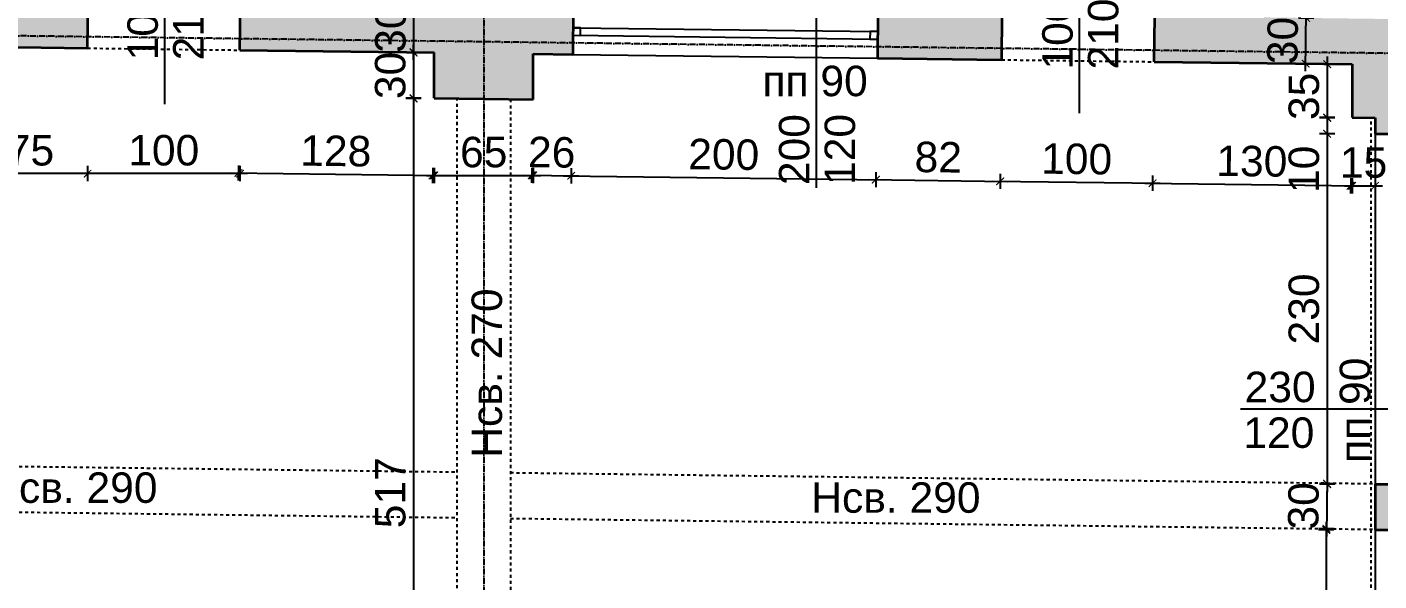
# Model space of a CAD drawing. Header units: inches. Extents: x -72385 to 39588, y -6525 to 66685.
# Drawn here: x -45055 to -44167, y 30060 to 30423 of the extents above; entities that cross this region are included whole.
import ezdxf

# ---------------------------------------------------------------- set-up
doc = ezdxf.new("R2010")
doc.units = ezdxf.units.IN
doc.header["$MEASUREMENT"] = 0
doc.linetypes.add('DashDot', pattern=[0.6, 0.4, -0.1, 0, -0.1])
doc.linetypes.add('Hidden', pattern=[0.4, 0.2, -0.2])
for name, color, linetype, lineweight in [('Изгледни линии', 253, 'Continuous', 25), ('Надписи Hсв', 252, 'Continuous', 25), ('Надписи врати', 252, 'Continuous', 25), ('Надписи коти вътрешни', 252, 'Continuous', 25), ('Надписи прозорци', 252, 'Continuous', 25), ('Оси', 252, 'DashDot', 25), ('Прозорци', 251, 'Continuous', 25), ('Пунктир', 253, 'Hidden', 25), ('Разрезни линии', 7, 'Continuous', 35), ('Щрих стени', 254, 'Continuous', 25)]:
    doc.layers.add(name, color=color, linetype=linetype, lineweight=lineweight)
doc.styles.add('Arial Regular', font='arial.ttf')
doc.styles.get("Standard").update_dxf_attribs({"font": 'arial.ttf'})
doc.dimstyles.new('Annotative', dxfattribs={"dimscale": 0, "dimtxt": 20, "dimasz": 5, "dimexe": 5, "dimexo": 5, "dimgap": 5, "dimtad": 1, "dimdec": 0, "dimzin": 0, "dimdsep": 46, "dimtxsty": 'Standard', "dimblk": 'ARCHTICK', "dimcen": 5, "dimdle": 5, "dimadec": 0, "dimazin": 0, "dimtfac": 1, "dimtdec": 0, "dimtofl": 0, "dimtmove": 0, "dimatfit": 3, "dimldrblk": 'ARCHTICK', "dimfxl": 5, "dimfxlon": 1, "dimtolj": 1, "dimtzin": 0, "dimarcsym": 1})

# ---------------------------------------------------------------- blocks, each defined once
blk = doc.blocks.new('_ArchTick')
at = {"color": 0, "linetype": 'ByBlock', "const_width": 0.15}
blk.add_lwpolyline([(-0.5, -0.5), (0.5, 0.5)], dxfattribs=at)
blk = doc.blocks.new('*D7195')
at = {"layer": 'Defpoints', "color": 0, "ltscale": 50, "transparency": 16777216}
for p in [(-44772.34, 30376.38), (-44800.9, 29859.03), (-44772.34, 29859.03)]:
    blk.add_point(p, dxfattribs=at)
at = {"layer": 'Надписи коти вътрешни', "color": 0, "lineweight": -2, "ltscale": 50, "transparency": 16777216}
for p, q in [((-44795.9, 30376.38), (-44805.9, 30376.38)), ((-44800.9, 30381.38), (-44800.9, 29854.03)), ((-44795.9, 29859.03), (-44805.9, 29859.03))]:
    blk.add_line(p, q, dxfattribs=at)
at = {"layer": 'Надписи коти вътрешни', "color": 0, "lineweight": -2, "ltscale": 50, "transparency": 16777216, "xscale": 5, "yscale": 5, "zscale": 5}
for p, rotation in [((-44800.9, 30376.38), 90), ((-44800.9, 29859.03), 270)]:
    blk.add_blockref('_ArchTick', p, dxfattribs=dict(at, rotation=rotation))
at = {"layer": 'Надписи коти вътрешни', "color": 0, "ltscale": 50, "transparency": 16777216, "insert": (-44816.11, 30117.71), "char_height": 20, "attachment_point": 5, "rotation": 90}
blk.add_mtext('\\A1;517', dxfattribs=at)
blk = doc.blocks.new('*D7194')
at = {"layer": 'Defpoints', "color": 0, "ltscale": 50, "transparency": 16777216}
for p in [(-44787.34, 30406.58), (-44800.9, 30376.57), (-44787.34, 30376.57)]:
    blk.add_point(p, dxfattribs=at)
at = {"layer": 'Надписи коти вътрешни', "color": 0, "lineweight": -2, "ltscale": 50, "transparency": 16777216}
for p, q in [((-44800.9, 30411.58), (-44800.9, 30371.57)), ((-44795.9, 30406.58), (-44805.9, 30406.58)), ((-44795.9, 30376.57), (-44805.9, 30376.57))]:
    blk.add_line(p, q, dxfattribs=at)
at = {"layer": 'Надписи коти вътрешни', "color": 0, "lineweight": -2, "ltscale": 50, "transparency": 16777216, "xscale": 5, "yscale": 5, "zscale": 5}
for p, rotation in [((-44800.9, 30406.58), 90), ((-44800.9, 30376.57), 270)]:
    blk.add_blockref('_ArchTick', p, dxfattribs=dict(at, rotation=rotation))
at = {"layer": 'Надписи коти вътрешни', "color": 0, "ltscale": 50, "transparency": 16777216, "insert": (-44816.12, 30391.58), "char_height": 20, "attachment_point": 5, "rotation": 90}
blk.add_mtext('\\A1;30', dxfattribs=at)
blk = doc.blocks.new('*D300')
at = {"layer": 'Defpoints', "color": 0, "ltscale": 50, "transparency": 16777216}
for p in [(-44787.34, 30376.57), (-44722.34, 30375.75), (-44722.34, 30325.95)]:
    blk.add_point(p, dxfattribs=at)
at = {"layer": 'Надписи коти вътрешни', "color": 0, "lineweight": -2, "ltscale": 50, "transparency": 16777216}
for p, q in [((-44787.34, 30330.95), (-44787.34, 30320.95)), ((-44722.34, 30330.95), (-44722.34, 30320.95)), ((-44792.34, 30325.95), (-44717.34, 30325.95))]:
    blk.add_line(p, q, dxfattribs=at)
at = {"layer": 'Надписи коти вътрешни', "color": 0, "lineweight": -2, "ltscale": 50, "transparency": 16777216, "xscale": 5, "yscale": 5, "zscale": 5, "rotation": 180}
blk.add_blockref('_ArchTick', (-44787.34, 30325.95), dxfattribs=at)
at = {"layer": 'Надписи коти вътрешни', "color": 0, "lineweight": -2, "ltscale": 50, "transparency": 16777216, "xscale": 5, "yscale": 5, "zscale": 5}
blk.add_blockref('_ArchTick', (-44722.34, 30325.95), dxfattribs=at)
at = {"layer": 'Надписи коти вътрешни', "color": 0, "ltscale": 50, "transparency": 16777216, "insert": (-44754.84, 30341.16), "char_height": 20, "attachment_point": 5}
blk.add_mtext('\\A1;65', dxfattribs=at)
blk = doc.blocks.new('*D301')
at = {"layer": 'Defpoints', "color": 0, "ltscale": 50, "transparency": 16777216}
for p in [(-44914.84, 30408.2), (-44787.34, 30406.58), (-44788.36, 30325.93)]:
    blk.add_point(p, dxfattribs=at)
at = {"layer": 'Надписи коти вътрешни', "color": 0, "lineweight": -2, "ltscale": 50, "transparency": 16777216}
for p, q in [((-44915.8, 30332.55), (-44915.93, 30322.55)), ((-44788.3, 30330.93), (-44788.43, 30320.93)), ((-44920.86, 30327.61), (-44783.36, 30325.86))]:
    blk.add_line(p, q, dxfattribs=at)
at = {"layer": 'Надписи коти вътрешни', "color": 0, "lineweight": -2, "ltscale": 50, "transparency": 16777216, "xscale": 5, "yscale": 5, "zscale": 5}
for p, rotation in [((-44915.86, 30327.55), 179.2706286525537), ((-44788.36, 30325.93), 359.2706286525537)]:
    blk.add_blockref('_ArchTick', p, dxfattribs=dict(at, rotation=rotation))
at = {"layer": 'Надписи коти вътрешни', "color": 0, "ltscale": 50, "transparency": 16777216, "insert": (-44851.92, 30341.95), "char_height": 20, "attachment_point": 5, "rotation": 359.27063}
blk.add_mtext('\\A1;128', dxfattribs=at)
blk = doc.blocks.new('*D3984')
at = {"layer": 'Defpoints', "color": 0, "ltscale": 50, "transparency": 16777216}
for p in [(-45014.84, 30409.47), (-44914.84, 30408.2), (-45014.84, 30327.16)]:
    blk.add_point(p, dxfattribs=at)
at = {"layer": 'Надписи коти вътрешни', "color": 0, "lineweight": -2, "ltscale": 50, "transparency": 16777216}
for p, q in [((-45014.84, 30332.16), (-45014.84, 30322.16)), ((-44914.84, 30332.16), (-44914.84, 30322.16)), ((-44909.84, 30327.16), (-45019.84, 30327.16))]:
    blk.add_line(p, q, dxfattribs=at)
at = {"layer": 'Надписи коти вътрешни', "color": 0, "lineweight": -2, "ltscale": 50, "transparency": 16777216, "xscale": 5, "yscale": 5, "zscale": 5, "rotation": 180}
blk.add_blockref('_ArchTick', (-45014.84, 30327.16), dxfattribs=at)
at = {"layer": 'Надписи коти вътрешни', "color": 0, "lineweight": -2, "ltscale": 50, "transparency": 16777216, "xscale": 5, "yscale": 5, "zscale": 5}
blk.add_blockref('_ArchTick', (-44914.84, 30327.16), dxfattribs=at)
at = {"layer": 'Надписи коти вътрешни', "color": 0, "ltscale": 50, "transparency": 16777216, "insert": (-44964.84, 30342.37), "char_height": 20, "attachment_point": 5}
blk.add_mtext('\\A1;100', dxfattribs=at)
blk = doc.blocks.new('*D302')
at = {"layer": 'Defpoints', "color": 0, "ltscale": 50, "transparency": 16777216}
for p in [(-45089.84, 30410.43), (-45014.84, 30409.47), (-45089.84, 30327.16)]:
    blk.add_point(p, dxfattribs=at)
at = {"layer": 'Надписи коти вътрешни', "color": 0, "lineweight": -2, "ltscale": 50, "transparency": 16777216}
for p, q in [((-45089.84, 30332.16), (-45089.84, 30322.16)), ((-45014.84, 30332.16), (-45014.84, 30322.16)), ((-45009.84, 30327.16), (-45094.84, 30327.16))]:
    blk.add_line(p, q, dxfattribs=at)
at = {"layer": 'Надписи коти вътрешни', "color": 0, "lineweight": -2, "ltscale": 50, "transparency": 16777216, "xscale": 5, "yscale": 5, "zscale": 5, "rotation": 180}
blk.add_blockref('_ArchTick', (-45089.84, 30327.16), dxfattribs=at)
at = {"layer": 'Надписи коти вътрешни', "color": 0, "lineweight": -2, "ltscale": 50, "transparency": 16777216, "xscale": 5, "yscale": 5, "zscale": 5}
blk.add_blockref('_ArchTick', (-45014.84, 30327.16), dxfattribs=at)
at = {"layer": 'Надписи коти вътрешни', "color": 0, "ltscale": 50, "transparency": 16777216, "insert": (-45052.34, 30342.33), "char_height": 20, "attachment_point": 5}
blk.add_mtext('\\A1;75', dxfattribs=at)
blk = doc.blocks.new('*D304')
at = {"layer": 'Defpoints', "color": 0, "ltscale": 50, "transparency": 16777216}
for p in [(-44722.34, 30405.75), (-44696.46, 30405.42), (-44697.48, 30325.7)]:
    blk.add_point(p, dxfattribs=at)
at = {"layer": 'Надписи коти вътрешни', "color": 0, "lineweight": -2, "ltscale": 50, "transparency": 16777216}
for p, q in [((-44723.29, 30331.03), (-44723.42, 30321.03)), ((-44697.41, 30330.7), (-44697.54, 30320.7)), ((-44728.35, 30326.09), (-44692.48, 30325.64))]:
    blk.add_line(p, q, dxfattribs=at)
at = {"layer": 'Надписи коти вътрешни', "color": 0, "lineweight": -2, "ltscale": 50, "transparency": 16777216, "xscale": 5, "yscale": 5, "zscale": 5}
for p, rotation in [((-44723.35, 30326.03), 179.2706286525642), ((-44697.48, 30325.7), 359.2706286525641)]:
    blk.add_blockref('_ArchTick', p, dxfattribs=dict(at, rotation=rotation))
at = {"layer": 'Надписи коти вътрешни', "color": 0, "ltscale": 50, "transparency": 16777216, "insert": (-44710.22, 30341.07), "char_height": 20, "attachment_point": 5, "rotation": 359.27063}
blk.add_mtext('\\A1;26', dxfattribs=at)
blk = doc.blocks.new('*D4341')
at = {"layer": 'Defpoints', "color": 0, "ltscale": 50, "transparency": 16777216}
for p in [(-44696.46, 30405.42), (-44496.48, 30402.87), (-44497.49, 30323.15)]:
    blk.add_point(p, dxfattribs=at)
at = {"layer": 'Надписи коти вътрешни', "color": 0, "lineweight": -2, "ltscale": 50, "transparency": 16777216}
for p, q in [((-44697.41, 30330.7), (-44697.54, 30320.7)), ((-44702.48, 30325.76), (-44492.49, 30323.09)), ((-44497.43, 30328.15), (-44497.56, 30318.15))]:
    blk.add_line(p, q, dxfattribs=at)
at = {"layer": 'Надписи коти вътрешни', "color": 0, "lineweight": -2, "ltscale": 50, "transparency": 16777216, "xscale": 5, "yscale": 5, "zscale": 5}
for p, rotation in [((-44697.48, 30325.7), 179.2706286525538), ((-44497.49, 30323.15), 359.2706286525537)]:
    blk.add_blockref('_ArchTick', p, dxfattribs=dict(at, rotation=rotation))
at = {"layer": 'Надписи коти вътрешни', "color": 0, "ltscale": 50, "transparency": 16777216, "insert": (-44597.29, 30339.64), "char_height": 20, "attachment_point": 5, "rotation": 359.27063}
blk.add_mtext('\\A1;200', dxfattribs=at)
blk = doc.blocks.new('*D305')
at = {"layer": 'Defpoints', "color": 0, "ltscale": 50, "transparency": 16777216}
for p in [(-44496.48, 30402.87), (-44414.84, 30401.84), (-44415.85, 30322.11)]:
    blk.add_point(p, dxfattribs=at)
at = {"layer": 'Надписи коти вътрешни', "color": 0, "lineweight": -2, "ltscale": 50, "transparency": 16777216}
for p, q in [((-44502.49, 30323.22), (-44410.85, 30322.05)), ((-44497.43, 30328.15), (-44497.56, 30318.15)), ((-44415.79, 30327.11), (-44415.92, 30317.11))]:
    blk.add_line(p, q, dxfattribs=at)
at = {"layer": 'Надписи коти вътрешни', "color": 0, "lineweight": -2, "ltscale": 50, "transparency": 16777216, "xscale": 5, "yscale": 5, "zscale": 5}
for p, rotation in [((-44497.49, 30323.15), 179.2706286525563), ((-44415.85, 30322.11), 359.2706286525564)]:
    blk.add_blockref('_ArchTick', p, dxfattribs=dict(at, rotation=rotation))
at = {"layer": 'Надписи коти вътрешни', "color": 0, "ltscale": 50, "transparency": 16777216, "insert": (-44456.48, 30337.84), "char_height": 20, "attachment_point": 5, "rotation": 359.27063}
blk.add_mtext('\\A1;82', dxfattribs=at)
blk = doc.blocks.new('*D3982')
at = {"layer": 'Defpoints', "color": 0, "ltscale": 50, "transparency": 16777216}
for p in [(-44414.84, 30401.84), (-44314.84, 30400.56), (-44315.85, 30320.84)]:
    blk.add_point(p, dxfattribs=at)
at = {"layer": 'Надписи коти вътрешни', "color": 0, "lineweight": -2, "ltscale": 50, "transparency": 16777216}
for p, q in [((-44420.85, 30322.18), (-44310.85, 30320.78)), ((-44415.79, 30327.11), (-44415.92, 30317.11)), ((-44315.79, 30325.84), (-44315.92, 30315.84))]:
    blk.add_line(p, q, dxfattribs=at)
at = {"layer": 'Надписи коти вътрешни', "color": 0, "lineweight": -2, "ltscale": 50, "transparency": 16777216, "xscale": 5, "yscale": 5, "zscale": 5}
for p, rotation in [((-44415.85, 30322.11), 179.2706286525546), ((-44315.85, 30320.84), 359.2706286525546)]:
    blk.add_blockref('_ArchTick', p, dxfattribs=dict(at, rotation=rotation))
at = {"layer": 'Надписи коти вътрешни', "color": 0, "ltscale": 50, "transparency": 16777216, "insert": (-44365.66, 30336.69), "char_height": 20, "attachment_point": 5, "rotation": 359.27063}
blk.add_mtext('\\A1;100', dxfattribs=at)
blk = doc.blocks.new('*D3983')
at = {"layer": 'Defpoints', "color": 0, "ltscale": 50, "transparency": 16777216}
for p in [(-44314.84, 30400.56), (-44184.84, 30398.91), (-44185.85, 30319.19)]:
    blk.add_point(p, dxfattribs=at)
at = {"layer": 'Надписи коти вътрешни', "color": 0, "lineweight": -2, "ltscale": 50, "transparency": 16777216}
for p, q in [((-44320.85, 30320.9), (-44180.85, 30319.12)), ((-44315.79, 30325.84), (-44315.92, 30315.84)), ((-44185.79, 30324.19), (-44185.92, 30314.19))]:
    blk.add_line(p, q, dxfattribs=at)
at = {"layer": 'Надписи коти вътрешни', "color": 0, "lineweight": -2, "ltscale": 50, "transparency": 16777216, "xscale": 5, "yscale": 5, "zscale": 5}
for p, rotation in [((-44315.85, 30320.84), 179.2706286525527), ((-44185.85, 30319.19), 359.2706286525527)]:
    blk.add_blockref('_ArchTick', p, dxfattribs=dict(at, rotation=rotation))
at = {"layer": 'Надписи коти вътрешни', "color": 0, "ltscale": 50, "transparency": 16777216, "insert": (-44250.66, 30335.23), "char_height": 20, "attachment_point": 5, "rotation": 359.27063}
blk.add_mtext('\\A1;130', dxfattribs=at)
blk = doc.blocks.new('*D4342')
at = {"layer": 'Defpoints', "color": 0, "ltscale": 50, "transparency": 16777216}
for p in [(-44184.84, 30363.9), (-44169.84, 30363.9), (-44169.84, 30319.12)]:
    blk.add_point(p, dxfattribs=at)
at = {"layer": 'Надписи коти вътрешни', "color": 0, "lineweight": -2, "ltscale": 50, "transparency": 16777216}
for p, q in [((-44184.84, 30324.12), (-44184.84, 30314.12)), ((-44169.84, 30324.12), (-44169.84, 30314.12)), ((-44189.84, 30319.12), (-44164.84, 30319.12))]:
    blk.add_line(p, q, dxfattribs=at)
at = {"layer": 'Надписи коти вътрешни', "color": 0, "lineweight": -2, "ltscale": 50, "transparency": 16777216, "xscale": 5, "yscale": 5, "zscale": 5, "rotation": 180}
blk.add_blockref('_ArchTick', (-44184.84, 30319.12), dxfattribs=at)
at = {"layer": 'Надписи коти вътрешни', "color": 0, "lineweight": -2, "ltscale": 50, "transparency": 16777216, "xscale": 5, "yscale": 5, "zscale": 5}
blk.add_blockref('_ArchTick', (-44169.84, 30319.12), dxfattribs=at)
at = {"layer": 'Надписи коти вътрешни', "color": 0, "ltscale": 50, "transparency": 16777216, "insert": (-44177.34, 30334.33), "char_height": 20, "attachment_point": 5}
blk.add_mtext('\\A1;15', dxfattribs=at)
blk = doc.blocks.new('*D306')
at = {"layer": 'Defpoints', "color": 0, "ltscale": 50, "transparency": 16777216}
for p in [(-44184.84, 30398.91), (-44201.22, 30363.9), (-44184.84, 30363.9)]:
    blk.add_point(p, dxfattribs=at)
at = {"layer": 'Надписи коти вътрешни', "color": 0, "lineweight": -2, "ltscale": 50, "transparency": 16777216}
for p, q in [((-44201.22, 30403.91), (-44201.22, 30358.9)), ((-44196.22, 30398.91), (-44206.22, 30398.91)), ((-44196.22, 30363.9), (-44206.22, 30363.9))]:
    blk.add_line(p, q, dxfattribs=at)
at = {"layer": 'Надписи коти вътрешни', "color": 0, "lineweight": -2, "ltscale": 50, "transparency": 16777216, "xscale": 5, "yscale": 5, "zscale": 5}
for p, rotation in [((-44201.22, 30398.91), 90), ((-44201.22, 30363.9), 270)]:
    blk.add_blockref('_ArchTick', p, dxfattribs=dict(at, rotation=rotation))
at = {"layer": 'Надписи коти вътрешни', "color": 0, "ltscale": 50, "transparency": 16777216, "insert": (-44216.44, 30377.84), "char_height": 20, "attachment_point": 5, "rotation": 90}
blk.add_mtext('\\A1;35', dxfattribs=at)
blk = doc.blocks.new('*D4343')
at = {"layer": 'Defpoints', "color": 0, "ltscale": 50, "transparency": 16777216}
for p in [(-44169.84, 30363.71), (-44201.22, 30353.31), (-44169.84, 30353.31)]:
    blk.add_point(p, dxfattribs=at)
at = {"layer": 'Надписи коти вътрешни', "color": 0, "lineweight": -2, "ltscale": 50, "transparency": 16777216}
for p, q in [((-44201.22, 30368.71), (-44201.22, 30353.31)), ((-44196.22, 30363.71), (-44206.22, 30363.71)), ((-44196.22, 30353.31), (-44206.22, 30353.31)), ((-44201.22, 30353.31), (-44201.22, 30311.61))]:
    blk.add_line(p, q, dxfattribs=at)
at = {"layer": 'Надписи коти вътрешни', "color": 0, "lineweight": -2, "ltscale": 50, "transparency": 16777216, "xscale": 5, "yscale": 5, "zscale": 5}
for p, rotation in [((-44201.22, 30363.71), 90), ((-44201.22, 30353.31), 270)]:
    blk.add_blockref('_ArchTick', p, dxfattribs=dict(at, rotation=rotation))
at = {"layer": 'Надписи коти вътрешни', "color": 0, "ltscale": 50, "transparency": 16777216, "insert": (-44216.43, 30329.96), "char_height": 20, "attachment_point": 5, "rotation": 90}
blk.add_mtext('\\A1;10', dxfattribs=at)
blk = doc.blocks.new('*D307')
at = {"layer": 'Defpoints', "color": 0, "ltscale": 50, "transparency": 16777216}
for p in [(-44169.84, 30353.31), (-44201.22, 30123.31), (-44169.84, 30123.31)]:
    blk.add_point(p, dxfattribs=at)
at = {"layer": 'Надписи коти вътрешни', "color": 0, "lineweight": -2, "ltscale": 50, "transparency": 16777216}
for p, q in [((-44201.22, 30358.31), (-44201.22, 30118.31)), ((-44196.22, 30353.31), (-44206.22, 30353.31)), ((-44196.22, 30123.31), (-44206.22, 30123.31))]:
    blk.add_line(p, q, dxfattribs=at)
at = {"layer": 'Надписи коти вътрешни', "color": 0, "lineweight": -2, "ltscale": 50, "transparency": 16777216, "xscale": 5, "yscale": 5, "zscale": 5}
for p, rotation in [((-44201.22, 30353.31), 90), ((-44201.22, 30123.31), 270)]:
    blk.add_blockref('_ArchTick', p, dxfattribs=dict(at, rotation=rotation))
at = {"layer": 'Надписи коти вътрешни', "color": 0, "ltscale": 50, "transparency": 16777216, "insert": (-44216.44, 30238.31), "char_height": 20, "attachment_point": 5, "rotation": 90}
blk.add_mtext('\\A1;230', dxfattribs=at)
blk = doc.blocks.new('*D308')
at = {"layer": 'Defpoints', "color": 0, "ltscale": 50, "transparency": 16777216}
for p in [(-44169.84, 30123.31), (-44201.7, 30094.1), (-44170.21, 30093.69)]:
    blk.add_point(p, dxfattribs=at)
at = {"layer": 'Надписи коти вътрешни', "color": 0, "lineweight": -2, "ltscale": 50, "transparency": 16777216}
for p, q in [((-44201.26, 30128.71), (-44201.76, 30089.1)), ((-44196.32, 30123.65), (-44206.32, 30123.78)), ((-44196.7, 30094.03), (-44206.7, 30094.16))]:
    blk.add_line(p, q, dxfattribs=at)
at = {"layer": 'Надписи коти вътрешни', "color": 0, "lineweight": -2, "ltscale": 50, "transparency": 16777216, "xscale": 5, "yscale": 5, "zscale": 5}
for p, rotation in [((-44201.32, 30123.71), 89.27062865255843), ((-44201.7, 30094.1), 269.2706286525584)]:
    blk.add_blockref('_ArchTick', p, dxfattribs=dict(at, rotation=rotation))
at = {"layer": 'Надписи коти вътрешни', "color": 0, "ltscale": 50, "transparency": 16777216, "insert": (-44216.73, 30109.1), "char_height": 20, "attachment_point": 5, "rotation": 89.27063}
blk.add_mtext('\\A1;30', dxfattribs=at)
blk = doc.blocks.new('*D309')
at = {"layer": 'Defpoints', "color": 0, "ltscale": 50, "transparency": 16777216}
for p in [(-44169.84, 30093.31), (-44201.89, 29863.31), (-44169.84, 29863.31)]:
    blk.add_point(p, dxfattribs=at)
at = {"layer": 'Надписи коти вътрешни', "color": 0, "lineweight": -2, "ltscale": 50, "transparency": 16777216}
for p, q in [((-44196.89, 30093.31), (-44206.89, 30093.31)), ((-44201.89, 30098.31), (-44201.89, 29858.31)), ((-44196.89, 29863.31), (-44206.89, 29863.31))]:
    blk.add_line(p, q, dxfattribs=at)
at = {"layer": 'Надписи коти вътрешни', "color": 0, "lineweight": -2, "ltscale": 50, "transparency": 16777216, "xscale": 5, "yscale": 5, "zscale": 5}
for p, rotation in [((-44201.89, 30093.31), 90), ((-44201.89, 29863.31), 270)]:
    blk.add_blockref('_ArchTick', p, dxfattribs=dict(at, rotation=rotation))
at = {"layer": 'Надписи коти вътрешни', "color": 0, "ltscale": 50, "transparency": 16777216, "insert": (-44217.11, 29978.31), "char_height": 20, "attachment_point": 5, "rotation": 90}
blk.add_mtext('\\A1;230', dxfattribs=at)
blk = doc.blocks.new('*D7193')
at = {"layer": 'Defpoints', "color": 0, "ltscale": 10, "transparency": 16777216}
for p in [(-44839.16, 30437.24), (-44800.49, 30436.75), (-44839.54, 30407.24)]:
    blk.add_point(p, dxfattribs=at)
at = {"layer": 'Надписи коти вътрешни', "color": 0, "lineweight": -2, "ltscale": 10, "transparency": 16777216}
for p, q in [((-44805.49, 30436.81), (-44795.49, 30436.68)), ((-44800.93, 30401.75), (-44800.42, 30441.75)), ((-44805.87, 30406.81), (-44795.87, 30406.69))]:
    blk.add_line(p, q, dxfattribs=at)
at = {"layer": 'Надписи коти вътрешни', "color": 0, "lineweight": -2, "ltscale": 10, "transparency": 16777216, "xscale": 5, "yscale": 5, "zscale": 5}
for p, rotation in [((-44800.49, 30436.75), 89.27062865255577), ((-44800.87, 30406.75), 269.2706286525557)]:
    blk.add_blockref('_ArchTick', p, dxfattribs=dict(at, rotation=rotation))
at = {"layer": 'Надписи коти вътрешни', "color": 0, "ltscale": 10, "transparency": 16777216, "insert": (-44815.89, 30421.94), "char_height": 20, "attachment_point": 5, "rotation": 89.27063}
blk.add_mtext('\\A1;30', dxfattribs=at)
blk = doc.blocks.new('*D7257')
at = {"layer": 'Defpoints', "color": 0, "ltscale": 10, "transparency": 16777216}
for p in [(-44234.38, 30429.54), (-44214.99, 30429.29), (-44234.76, 30399.54)]:
    blk.add_point(p, dxfattribs=at)
at = {"layer": 'Надписи коти вътрешни', "color": 0, "lineweight": -2, "ltscale": 10, "transparency": 16777216}
for p, q in [((-44219.99, 30429.36), (-44209.99, 30429.23)), ((-44215.44, 30394.3), (-44214.93, 30434.29)), ((-44220.37, 30399.36), (-44210.37, 30399.23))]:
    blk.add_line(p, q, dxfattribs=at)
at = {"layer": 'Надписи коти вътрешни', "color": 0, "lineweight": -2, "ltscale": 10, "transparency": 16777216, "xscale": 5, "yscale": 5, "zscale": 5}
for p, rotation in [((-44214.99, 30429.29), 89.27062865255427), ((-44215.37, 30399.3), 269.2706286525543)]:
    blk.add_blockref('_ArchTick', p, dxfattribs=dict(at, rotation=rotation))
at = {"layer": 'Надписи коти вътрешни', "color": 0, "ltscale": 10, "transparency": 16777216, "insert": (-44230.4, 30414.49), "char_height": 20, "attachment_point": 5, "rotation": 89.27063}
blk.add_mtext('\\A1;30', dxfattribs=at)

msp = doc.modelspace()

# ---------------------------------------------------------------- hatches: boundary and pattern name
at = {"layer": 'Щрих стени', "ltscale": 10}
h = msp.add_hatch(color=256, dxfattribs=at)
h.dxf.hatch_style = 1
h.paths.add_polyline_path([(-45774.39, 31044.19), (-45834.39, 31044.96), (-45834.84, 31009.96), (-45774.84, 31009.2)])
h.paths.add_polyline_path([(-45624.39, 31042.28), (-45684.39, 31043.05), (-45684.84, 31008.05), (-45672.34, 31007.89), (-45672.34, 30987.89), (-45637.34, 30987.44), (-45637.34, 31007.45), (-45624.84, 31007.29)])
h.paths.add_polyline_path([(-45474.39, 31040.37), (-45534.39, 31041.14), (-45534.84, 31006.14), (-45474.84, 31005.38)])
h.paths.add_polyline_path([(-45304.39, 31038.21), (-45384.39, 31039.23), (-45384.84, 31004.23), (-45372.34, 31004.07), (-45372.34, 30974.07), (-45369.84, 30974.04), (-45369.84, 30964), (-45339.84, 30964), (-45339.84, 30973.66), (-45337.34, 30973.62), (-45337.34, 31003.63), (-45304.84, 31003.21)])
h.paths.add_polyline_path([(-45189.46, 30441.7), (-45314.84, 30443.3), (-45314.84, 30468.3), (-45339.84, 30468.62), (-45339.84, 30514), (-45369.84, 30514), (-45369.84, 30444), (-45434.84, 30444.82), (-45434.84, 30414.82), (-45369.84, 30413.99), (-45369.84, 30264.52), (-45339.84, 30264.52), (-45339.84, 30413.61), (-45189.84, 30411.7)])
h.paths.add_polyline_path([(-45014.46, 30439.47), (-45039.84, 30439.79), (-45039.84, 30999.84), (-45004.84, 30999.39), (-45004.39, 31034.39), (-45104.39, 31035.66), (-45104.84, 31000.67), (-45069.84, 31000.22), (-45069.84, 30440.18), (-45089.46, 30440.43), (-45089.84, 30410.43), (-45014.84, 30409.47)])
h.paths.add_polyline_path([(-44696.08, 30435.42), (-44722.34, 30435.75), (-44722.34, 30465.75), (-44787.34, 30466.58), (-44787.34, 30436.58), (-44914.46, 30438.2), (-44914.84, 30408.2), (-44787.34, 30406.58), (-44787.34, 30376.57), (-44722.34, 30375.75), (-44722.34, 30405.75), (-44696.46, 30405.42)])
h.paths.add_polyline_path([(-44414.46, 30431.83), (-44439.84, 30432.16), (-44439.84, 30502.2), (-44469.84, 30502.2), (-44469.84, 30432.54), (-44496.1, 30432.87), (-44496.48, 30402.87), (-44414.84, 30401.84)])
h.paths.add_polyline_path([(-44139.84, 30428.34), (-44314.46, 30430.56), (-44314.84, 30400.56), (-44184.84, 30398.91), (-44184.84, 30363.9), (-44169.84, 30363.71), (-44169.84, 30353.31), (-44139.84, 30353.31)])
h.paths.add_polyline_path([(-44439.84, 30762.2), (-44469.84, 30762.2), (-44469.84, 30732.2), (-44439.84, 30732.2)])
h.paths.add_polyline_path([(-44404.39, 31026.75), (-44504.39, 31028.03), (-44504.84, 30993.03), (-44469.84, 30992.58), (-44469.84, 30992.2), (-44439.84, 30992.2), (-44404.84, 30991.76)])
h.paths.add_polyline_path([(-44704.39, 31030.57), (-44804.39, 31031.84), (-44804.84, 30996.85), (-44772.34, 30996.43), (-44772.34, 30965.99), (-44737.34, 30965.99), (-44737.34, 30995.99), (-44704.84, 30995.57)])
h.paths.add_polyline_path([(-44104.39, 31022.93), (-44204.39, 31024.21), (-44204.84, 30989.21), (-44172.34, 30988.8), (-44172.34, 30958.79), (-44137.34, 30958.35), (-44137.34, 30988.35), (-44104.84, 30987.94)])
h.paths.add_polyline_path([(-43804.39, 31019.11), (-43904.39, 31020.39), (-43904.84, 30985.39), (-43804.84, 30984.12)])
h.paths.add_polyline_path([(-43507.34, 30980.33), (-43474.84, 30979.92), (-43474.39, 31014.91), (-43604.39, 31016.57), (-43604.84, 30981.57), (-43572.34, 30981.16), (-43572.34, 30951.15), (-43539.84, 30950.74), (-43539.84, 30450.7), (-43572.34, 30451.11), (-43572.34, 30361.11), (-43507.34, 30360.28), (-43507.34, 30390.28), (-42957.34, 30383.28), (-42957.34, 30353.28), (-42892.34, 30352.45), (-42892.34, 30382.45), (-42357.34, 30375.64), (-42357.34, 30345.64), (-42292.34, 30344.81), (-42292.34, 30374.81), (-41757.34, 30368), (-41757.34, 30338), (-41739.84, 30337.78), (-41739.84, 30157.76), (-41709.84, 30157.76), (-41709.84, 30337.4), (-41692.34, 30337.17), (-41692.34, 30367.18), (-41649.84, 30366.63), (-41649.46, 30396.63), (-41692.34, 30397.18), (-41692.34, 30427.18), (-41707.34, 30427.37), (-41707.34, 30457.37), (-41742.34, 30457.82), (-41742.34, 30427.82), (-41782.34, 30428.33), (-41782.34, 30398.32), (-42292.34, 30404.82), (-42292.34, 30434.82), (-42357.34, 30435.65), (-42357.34, 30405.64), (-42892.34, 30412.46), (-42892.34, 30442.46), (-42982.34, 30443.6), (-42982.34, 30413.6), (-43507.34, 30420.28), (-43507.34, 30450.29), (-43509.84, 30450.32), (-43509.84, 30950.36), (-43507.34, 30950.33)])
h.paths.add_polyline_path([(-44139.84, 30123.31), (-44169.84, 30123.31), (-44169.84, 30093.31), (-44139.84, 30093.31)])
h.paths.add_polyline_path([(-44139.84, 29863.31), (-44169.84, 29863.31), (-44169.84, 29851.36), (-44184.84, 29851.55), (-44184.84, 29796.55), (-44204.84, 29796.8), (-44204.84, 29761.8), (-44169.84, 29761.36), (-44139.84, 29761.36)])
h.paths.add_polyline_path([(-44722.34, 29858.4), (-44787.34, 29859.22), (-44787.34, 29769.22), (-44722.34, 29768.39)])
h.paths.add_polyline_path([(-44139.84, 29531.36), (-44169.84, 29531.36), (-44169.84, 29501.36), (-44139.84, 29501.36)])
h.paths.add_polyline_path([(-44104.84, 29222.79), (-44137.34, 29223.21), (-44137.34, 29253.21), (-44139.84, 29253.24), (-44139.84, 29271.36), (-44169.84, 29271.36), (-44169.84, 29253.62), (-44172.34, 29253.66), (-44172.34, 29223.65), (-44204.84, 29224.07), (-44205.28, 29189.07), (-44105.28, 29187.8)])
h.paths.add_polyline_path([(-44404.84, 29226.61), (-44504.84, 29227.89), (-44505.28, 29192.89), (-44405.28, 29191.62)])
h.paths.add_polyline_path([(-44704.84, 29230.43), (-44737.34, 29230.85), (-44737.34, 29260.85), (-44772.34, 29261.29), (-44772.34, 29231.29), (-44804.84, 29231.7), (-44805.28, 29196.71), (-44705.28, 29195.43)])
h.paths.add_polyline_path([(-45004.84, 29234.25), (-45104.84, 29235.52), (-45105.28, 29200.53), (-45005.28, 29199.25)])

# ---------------------------------------------------------------- linework, layer by layer
at = {"layer": 'Изгледни линии', "ltscale": 50}
for p, q in [((-44696.46, 30405.42), (-44496.48, 30402.87)), ((-44169.84, 30353.31), (-44169.84, 30123.31)), ((-44169.84, 30093.31), (-44169.84, 29863.31))]:
    msp.add_line(p, q, dxfattribs=at)
at = {"layer": 'Надписи врати', "ltscale": 50}
for p, q in [((-44964.22, 30372.83), (-44964.22, 30472.83)), ((-44363.77, 30366.75), (-44363.77, 30466.75))]:
    msp.add_line(p, q, dxfattribs=at)
at = {"layer": 'Надписи прозорци', "ltscale": 50}
for p, q in [((-44536.57, 30433.39), (-44536.57, 30317.92)), ((-44139.84, 30172.63), (-44258.04, 30172.63))]:
    msp.add_line(p, q, dxfattribs=at)
at = {"layer": 'Оси', "ltscale": 10}
for p, q in [((-44754.84, 31513.75), (-44754.84, 28713.53)), ((-39839.84, 30351.09), (-52799.84, 30516.08))]:
    msp.add_line(p, q, dxfattribs=at)
at = {"layer": 'Прозорци', "ltscale": 50}
for p, q in [((-44696.24, 30422.92), (-44496.25, 30420.37)), ((-44696.3, 30417.92), (-44496.32, 30415.37))]:
    msp.add_line(p, q, dxfattribs=at)
for points in [[(-44696.3, 30417.92), (-44691.3, 30417.86), (-44691.24, 30422.86), (-44696.24, 30422.92)], [(-44501.32, 30415.44), (-44496.32, 30415.37), (-44496.25, 30420.37), (-44501.25, 30420.44)]]:
    msp.add_lwpolyline(points, close=True, dxfattribs=at)
at = {"layer": 'Пунктир', "ltscale": 10}
for p, q in [((-45014.84, 30409.47), (-44914.84, 30408.2)), ((-44414.84, 30401.84), (-44314.84, 30400.56)), ((-44772.34, 29859.03), (-44772.34, 30376.38)), ((-44737.34, 30375.94), (-44737.34, 29858.59)), ((-44172.34, 29851.39), (-44172.34, 30363.75)), ((-45339.84, 30138.59), (-44772.34, 30131.36)), ((-44737.34, 30130.92), (-44169.84, 30123.69)), ((-45339.84, 30108.58), (-44772.34, 30101.36)), ((-44737.34, 30100.91), (-44169.84, 30093.69))]:
    msp.add_line(p, q, dxfattribs=at)
at = {"layer": 'Разрезни линии', "ltscale": 50}
for p, q in [((-45014.84, 30409.47), (-45014.46, 30439.47)), ((-44914.84, 30408.2), (-44914.46, 30438.2)), ((-44696.08, 30435.42), (-44696.46, 30405.42)), ((-44496.1, 30432.87), (-44496.48, 30402.87)), ((-44414.84, 30401.84), (-44414.46, 30431.83)), ((-44314.84, 30400.56), (-44314.46, 30430.56)), ((-45089.84, 30410.43), (-45014.84, 30409.47)), ((-44914.84, 30408.2), (-44787.34, 30406.58)), ((-44787.34, 30376.57), (-44787.34, 30406.58)), ((-44722.34, 30375.75), (-44722.34, 30405.75)), ((-44722.34, 30405.75), (-44696.46, 30405.42)), ((-44496.48, 30402.87), (-44414.84, 30401.84)), ((-44314.84, 30400.56), (-44184.84, 30398.91)), ((-44184.84, 30398.91), (-44184.84, 30363.9)), ((-44787.34, 30376.57), (-44722.34, 30375.75)), ((-44184.84, 30363.9), (-44169.84, 30363.71)), ((-44169.84, 30363.71), (-44169.84, 30353.31)), ((-44169.84, 30353.31), (-44139.84, 30353.31)), ((-44169.84, 30123.31), (-44139.84, 30123.31)), ((-44169.84, 30123.31), (-44169.84, 30093.31)), ((-44169.84, 30093.31), (-44139.84, 30093.31))]:
    msp.add_line(p, q, dxfattribs=at)

# ---------------------------------------------------------------- texts
at = {"layer": 'Надписи Hсв', "ltscale": 100, "insert": (-44762.84, 30140.68), "char_height": 20, "width": 180.4891, "attachment_point": 1, "rotation": 90, "style": 'Arial Regular'}
msp.add_mtext('Hсв. 270', dxfattribs=at)
at = {"layer": 'Надписи Hсв', "ltscale": 100, "char_height": 20, "width": 180.4891, "attachment_point": 1, "style": 'Arial Regular'}
for insert in [(-45080.08, 30131.07), (-44539.87, 30124.58)]:
    msp.add_mtext('Hсв. 290', dxfattribs=dict(at, insert=insert))
at = {"layer": 'Надписи врати', "ltscale": 100, "char_height": 20, "width": 180.4891, "attachment_point": 1, "rotation": 90, "style": 'Arial Regular'}
for s, insert in [('100', (-44988.73, 30401.49)), ('210', (-44958.73, 30401.49)), ('100', (-44388.28, 30395.42)), ('210', (-44358.28, 30395.42))]:
    msp.add_mtext(s, dxfattribs=dict(at, insert=insert))
at = {"layer": 'Надписи прозорци', "ltscale": 100, "char_height": 20, "width": 180.4891, "style": 'Arial Regular'}
for s, insert, attachment_point in [('пп 90', (-44571.88, 30397.95), 1), ('230', (-44208.81, 30197.15), 3), ('120', (-44209.67, 30167.15), 3)]:
    msp.add_mtext(s, dxfattribs=dict(at, insert=insert, attachment_point=attachment_point))
at = {"layer": 'Надписи прозорци', "ltscale": 100, "char_height": 20, "width": 180.4891, "rotation": 90, "style": 'Arial Regular'}
for s, insert, attachment_point in [('200', (-44561.09, 30366.21), 3), ('120', (-44531.09, 30366.3), 3), ('пп 90', (-44193, 30137.32), 1)]:
    msp.add_mtext(s, dxfattribs=dict(at, insert=insert, attachment_point=attachment_point))

# ---------------------------------------------------------------- dimensions: what is measured, and where the dimension line sits
at = {"layer": 'Надписи коти вътрешни', "ltscale": 10}
for base, p1, p2, picture, middle in [((-44800.49, 30436.75), (-44839.54, 30407.24), (-44839.16, 30437.24), '*D7193', (-44800.68, 30421.75)), ((-44214.99, 30429.29), (-44234.76, 30399.54), (-44234.38, 30429.54), '*D7257', (-44215.18, 30414.29))]:
    dim = msp.add_linear_dim(base=base, p1=p1, p2=p2, angle=89.27063, dimstyle='Annotative', override={"dimscale": 0, "dimtix": 0, "dimtofl": 0, "dimtmove": 0, "dimatfit": 3}, dxfattribs=at)
    dim.commit()
    dim.dimension.update_dxf_attribs({"geometry": picture, "text_midpoint": middle, "dimtype": 129})
at = {"layer": 'Надписи коти вътрешни', "ltscale": 50}
for base, p1, p2, picture, middle in [((-45089.84, 30327.16), (-45014.84, 30409.47), (-45089.84, 30410.43), '*D302', (-45052.34, 30342.33)), ((-45014.84, 30327.16), (-44914.84, 30408.2), (-45014.84, 30409.47), '*D3984', (-44964.84, 30342.37)), ((-44722.34, 30325.95), (-44787.34, 30376.57), (-44722.34, 30375.75), '*D300', (-44754.84, 30341.16))]:
    dim = msp.add_linear_dim(base=base, p1=p1, p2=p2, dimstyle='Annotative', override={"dimscale": 0, "dimtix": 0, "dimtofl": 0, "dimtmove": 0, "dimatfit": 3}, dxfattribs=at)
    dim.commit()
    dim.dimension.update_dxf_attribs({"geometry": picture, "text_midpoint": middle})
for base, p1, p2, angle, picture, middle, dimtype in [((-44800.9, 30376.57), (-44787.34, 30406.58), (-44787.34, 30376.57), 90, '*D7194', (-44800.9, 30391.58), 128), ((-44697.48, 30325.7), (-44722.34, 30405.75), (-44696.46, 30405.42), 359.27063, '*D304', (-44710.41, 30325.86), 129), ((-44201.22, 30363.9), (-44184.84, 30398.91), (-44184.84, 30363.9), 90, '*D306', (-44201.22, 30377.84), 128), ((-44201.7, 30094.1), (-44169.84, 30123.31), (-44170.21, 30093.69), 269.27063, '*D308', (-44201.51, 30108.9), 129)]:
    dim = msp.add_linear_dim(base=base, p1=p1, p2=p2, angle=angle, dimstyle='Annotative', override={"dimscale": 0, "dimtix": 0, "dimtofl": 0, "dimtmove": 0, "dimatfit": 3}, dxfattribs=at)
    dim.commit()
    dim.dimension.update_dxf_attribs({"geometry": picture, "text_midpoint": middle, "dimtype": dimtype})
for p1, p2, distance, picture, middle in [((-44914.84, 30408.2), (-44787.34, 30406.58), -80.66, '*D301', (-44851.92, 30341.95)), ((-44696.46, 30405.42), (-44496.48, 30402.87), -79.73, '*D4341', (-44597.29, 30339.64)), ((-44496.48, 30402.87), (-44414.84, 30401.84), -79.73, '*D305', (-44456.48, 30337.84)), ((-44414.84, 30401.84), (-44314.84, 30400.56), -79.73, '*D3982', (-44365.66, 30336.69)), ((-44314.84, 30400.56), (-44184.84, 30398.91), -79.73, '*D3983', (-44250.66, 30335.23))]:
    dim = msp.add_aligned_dim(p1=p1, p2=p2, distance=distance, dimstyle='Annotative', override={"dimscale": 0, "dimtix": 0, "dimtofl": 0, "dimtmove": 0, "dimatfit": 3}, dxfattribs=at)
    dim.commit()
    dim.dimension.update_dxf_attribs({"geometry": picture, "text_midpoint": middle})
for base, p1, p2, picture, middle in [((-44800.9, 29859.03), (-44772.34, 30376.38), (-44772.34, 29859.03), '*D7195', (-44816.11, 30117.71)), ((-44201.22, 30353.31), (-44169.84, 30363.71), (-44169.84, 30353.31), '*D4343', (-44216.43, 30329.96)), ((-44201.22, 30123.31), (-44169.84, 30353.31), (-44169.84, 30123.31), '*D307', (-44216.44, 30238.31)), ((-44201.89, 29863.31), (-44169.84, 30093.31), (-44169.84, 29863.31), '*D309', (-44217.11, 29978.31))]:
    dim = msp.add_linear_dim(base=base, p1=p1, p2=p2, angle=90, dimstyle='Annotative', override={"dimscale": 0, "dimtix": 0, "dimtofl": 0, "dimtmove": 0, "dimatfit": 3}, dxfattribs=at)
    dim.commit()
    dim.dimension.update_dxf_attribs({"geometry": picture, "text_midpoint": middle})
dim = msp.add_linear_dim(base=(-44169.84, 30319.12), p1=(-44184.84, 30363.9), p2=(-44169.84, 30363.9), dimstyle='Annotative', override={"dimscale": 0, "dimtix": 0, "dimtofl": 0, "dimtmove": 0, "dimatfit": 3}, dxfattribs=at)
dim.commit()
dim.dimension.update_dxf_attribs({"geometry": '*D4342', "text_midpoint": (-44177.34, 30319.12), "dimtype": 128})

doc.saveas('drawing.dxf')
